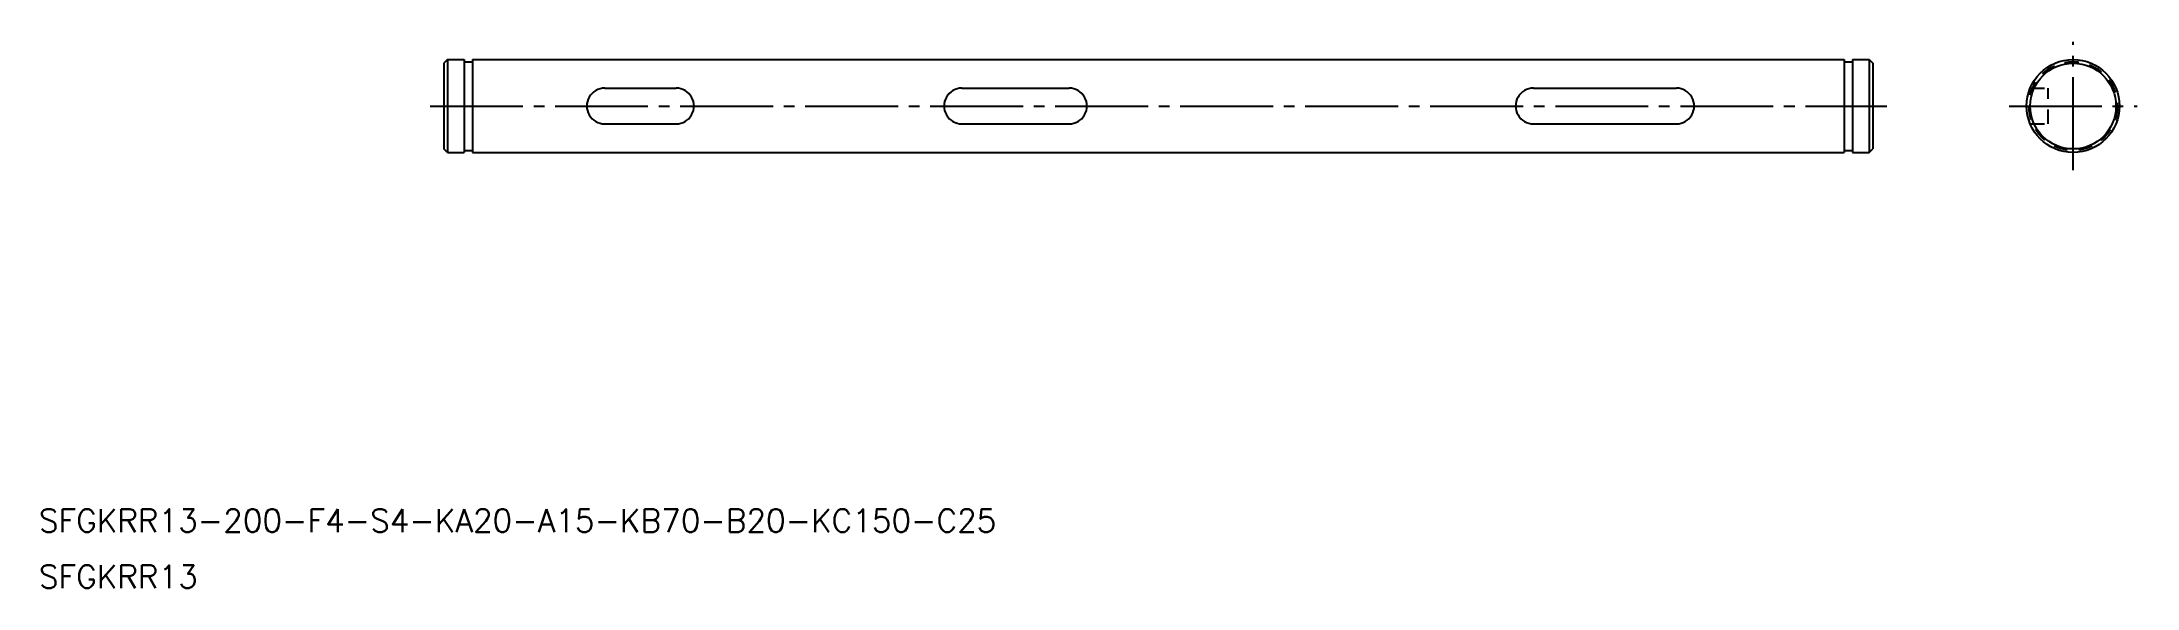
# Model space of a CAD drawing. Extents: x 25 to 318, y 107 to 184.
import ezdxf

# ---------------------------------------------------------------- set-up
doc = ezdxf.new("R2010")
doc.units = 0
doc.linetypes.add('CENTER', pattern=[17.5, 13, -1.5, 1.5, -1.5])
doc.linetypes.add('DASHED', pattern=[3.5, 2, -1.5])
doc.layers.get('0').update_dxf_attribs({"linetype": 'CONTINUOUS'})
doc.layers.add('CENTER', color=1, linetype='CENTER')
doc.styles.get("Standard").update_dxf_attribs({"font": 'txt.shx', "bigfont": '@extfont2.shx'})

msp = doc.modelspace()

# ---------------------------------------------------------------- linework, layer by layer
at = {"color": 7, "linetype": 'CONTINUOUS'}
for p, q in [((81.31, 181.12), (80.81, 180.62)), ((80.81, 180.62), (80.81, 168.62)), ((81.31, 181.12), (83.66, 181.12)), ((81.31, 181.12), (81.31, 168.12)), ((83.66, 181.12), (83.66, 168.12)), ((83.66, 180.82), (84.81, 180.82)), ((84.81, 181.12), (84.81, 168.12)), ((84.81, 181.12), (276.81, 181.12)), ((276.81, 181.12), (276.81, 168.12)), ((276.81, 180.82), (277.96, 180.82)), ((277.96, 181.12), (280.31, 181.12)), ((277.96, 181.12), (277.96, 168.12)), ((280.31, 181.12), (280.81, 180.62)), ((280.31, 181.12), (280.31, 168.12)), ((280.81, 180.62), (280.81, 168.62)), ((103.31, 177.12), (113.31, 177.12)), ((153.31, 177.12), (168.31, 177.12)), ((233.31, 177.12), (253.31, 177.12)), ((103.31, 172.12), (113.31, 172.12)), ((153.31, 172.12), (168.31, 172.12)), ((233.31, 172.12), (253.31, 172.12)), ((81.31, 168.12), (80.81, 168.62)), ((81.31, 168.12), (83.66, 168.12)), ((83.66, 168.42), (84.81, 168.42)), ((84.81, 168.12), (276.81, 168.12)), ((276.81, 168.42), (277.96, 168.42)), ((277.96, 168.12), (280.31, 168.12)), ((280.31, 168.12), (280.81, 168.62))]:
    msp.add_line(p, q, dxfattribs=at)
for p, q in [((280.81, 177.37), (280.81, 177.37)), ((280.81, 174.62), (280.81, 174.62))]:
    msp.add_line(p, q)
at = {"color": 3, "linetype": 'DASHED'}
for p, q in [((302.84, 177.12), (305.34, 177.12)), ((305.34, 172.12), (305.34, 177.12)), ((302.84, 172.12), (305.34, 172.12))]:
    msp.add_line(p, q, dxfattribs=at)
at = {"color": 7, "linetype": 'CONTINUOUS'}
for radius in [6.5, 6]:
    msp.add_circle((308.84, 174.62), radius, dxfattribs=at)
at = {"color": 3, "linetype": 'DASHED'}
msp.add_circle((308.84, 174.62), 6.2, dxfattribs=at)
at = {"color": 7, "linetype": 'CONTINUOUS'}
for centre, start, end in [((103.31, 174.62), 89.9874, 270), ((113.31, 174.62), 270, 90.0126), ((153.31, 174.62), 89.9874, 270), ((168.31, 174.62), 270, 90.0126), ((233.31, 174.62), 89.9874, 270), ((253.31, 174.62), 270, 90.0126)]:
    msp.add_arc(centre, 2.5, start, end, dxfattribs=at)
at = {"layer": 'CENTER', "color": 1, "linetype": 'CENTER'}
for p, q in [((308.84, 165.66), (308.84, 183.58)), ((78.87, 174.62), (282.75, 174.62)), ((299.87, 174.62), (317.8, 174.62))]:
    msp.add_line(p, q, dxfattribs=at)

# ---------------------------------------------------------------- texts
for s, p in [('SFGKRR13-200-F4-S4-KA20-A15-KB70-B20-KC150-C25', (24.13, 115.05)), ('SFGKRR13', (24.13, 107.21))]:
    msp.add_text(s, height=3.2).set_placement(p)

doc.saveas('drawing.dxf')
